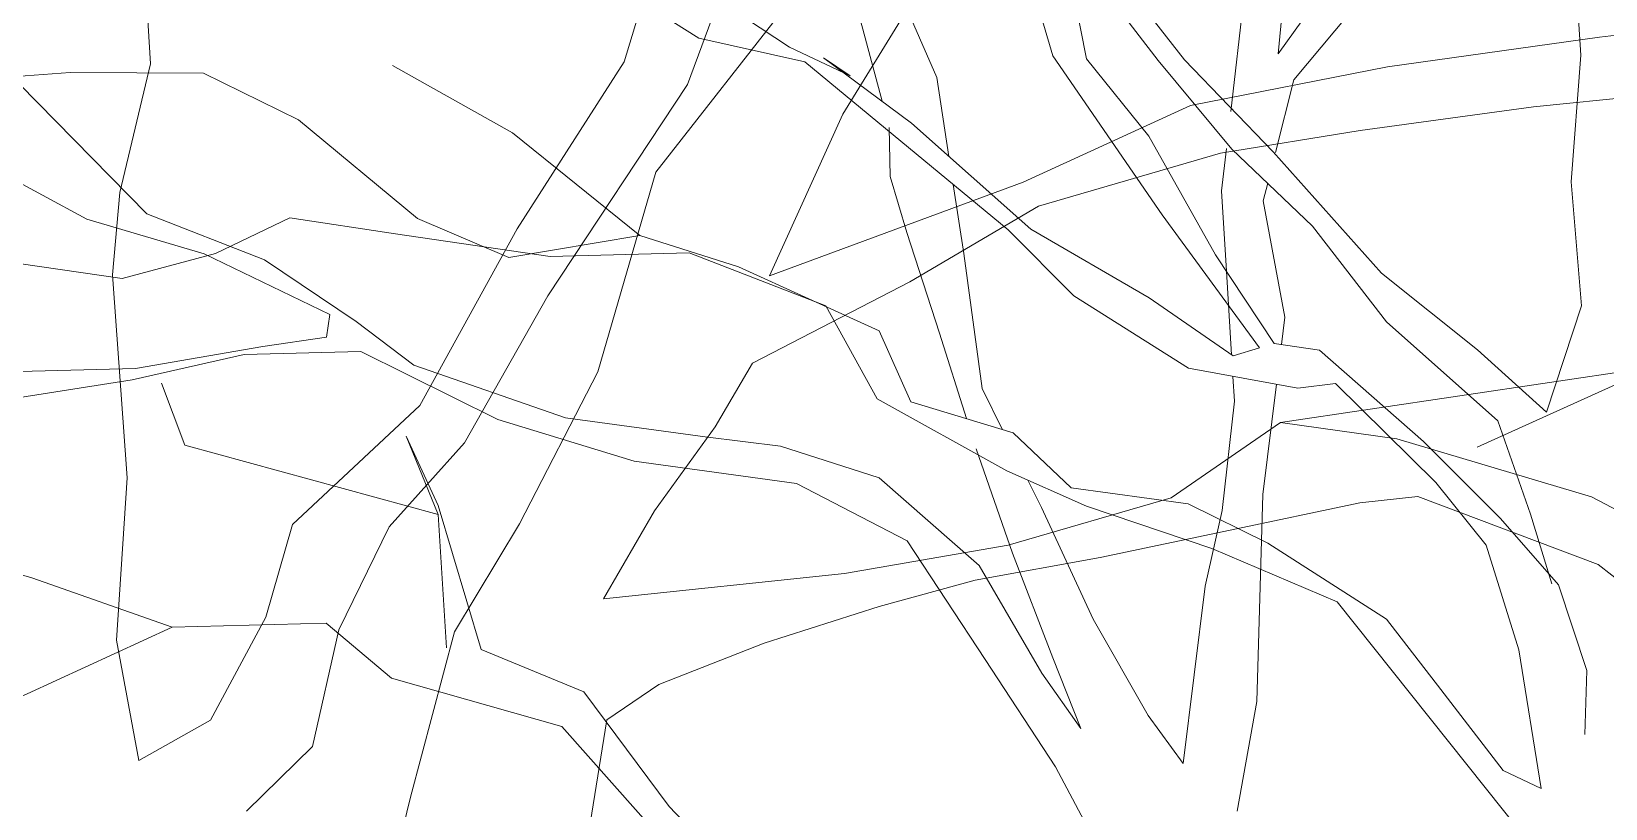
# Model space of a CAD drawing. Header units: millimetres. Extents: x -13512 to 19537, y -6523 to 6166.
# Drawn here: x -696.2 to -462.3, y -2508.8 to -2393.5 of the extents above; entities that cross this region are included whole.
import ezdxf

# ---------------------------------------------------------------- set-up
doc = ezdxf.new("R2010")
doc.units = ezdxf.units.MM
for name, color, linetype, lineweight in [('A-ELEWACJA CIENKA', 11, 'Continuous', 13), ('B-materiały', 9, 'Continuous', 0), ('Layer1', 7, 'Continuous', 0)]:
    doc.layers.add(name, color=color, linetype=linetype, lineweight=lineweight)

# ---------------------------------------------------------------- blocks, each defined once
blk = doc.blocks.new('A$C2EBD462E')
at = {"layer": 'B-materiały'}
for p, q in [((-164.33, 657.33), (-171.3, 683.4)), ((-133.84, 682.1), (-119.41, 663.47)), ((-103.69, 682.86), (-105.46, 664.38)), ((-60.5, 664.19), (-61.63, 681.35)), ((-105.46, 664.38), (-94.13, 680.3)), ((-87.4, 679.35), (-103.13, 660.53)), ((-138.98, 664.1), (-142.56, 676.44)), ((-136.42, 676.1), (-133.94, 663.66)), ((-112.51, 655.82), (-110.22, 675.99)), ((-191.55, 666.69), (-205.18, 675.29)), ((-162.73, 675.79), (-156.21, 660.87)), ((-123.32, 663.37), (-132.56, 675.43)), ((-189.47, 672.89), (-178.11, 665.35)), ((-175.82, 663.17), (-191.55, 666.69)), ((-178.11, 665.35), (-169.07, 661.11)), ((-295.24, 662.67), (-273.58, 640.61)), ((-237.07, 662.67), (-219.26, 652.64)), ((-162.7, 652.33), (-175.82, 663.17)), ((-169.07, 661.11), (-173.05, 663.8)), ((-173.05, 663.8), (-159.95, 654.07)), ((-122.74, 640.48), (-138.98, 664.1)), ((-133.94, 663.66), (-124.71, 652.16)), ((-112.37, 650.24), (-123.32, 663.37)), ((-119.41, 663.47), (-106.22, 649.83)), ((-61.97, 645.36), (-60.5, 664.19)), ((-311.04, 659.69), (-284.96, 661.59)), ((-284.96, 661.59), (-265.16, 661.49)), ((-265.16, 661.49), (-251.03, 654.59)), ((-156.21, 660.87), (-154.42, 649.15)), ((-103.13, 660.53), (-105.88, 649.75)), ((-251.03, 654.59), (-233.34, 639.95)), ((-219.26, 652.64), (-200.32, 637.42)), ((-163.11, 646.17), (-163.29, 653.43)), ((-159.95, 654.07), (-142.24, 638.32)), ((-282.5, 639.83), (-302.32, 650.51)), ((-145.59, 638.23), (-162.7, 652.33)), ((-124.71, 652.16), (-114.77, 634.54)), ((-113.89, 644.06), (-113.16, 650.33)), ((-100.36, 638.81), (-112.37, 650.24)), ((-106.22, 649.83), (-90.12, 631.8)), ((-160.66, 637.86), (-163.11, 646.17)), ((-153.78, 644.98), (-152.21, 634.72)), ((-113.17, 632.11), (-113.89, 644.06)), ((-107.04, 645.17), (-107.71, 642.53)), ((-60.39, 626.96), (-61.97, 645.36)), ((-107.71, 642.53), (-104.49, 625.3)), ((-265.05, 634.68), (-282.5, 639.83)), ((-273.58, 640.61), (-256.09, 633.79)), ((-252.34, 640.03), (-263.38, 634.72)), ((-236.63, 637.63), (-252.34, 640.03)), ((-233.34, 639.95), (-219.79, 634.14)), ((-108.28, 620.73), (-122.74, 640.48)), ((-89.38, 624.56), (-100.36, 638.81)), ((-213.65, 634.29), (-236.63, 637.63)), ((-219.79, 634.14), (-200.32, 637.42)), ((-200.32, 637.42), (-185.68, 632.76)), ((-155.82, 622.89), (-160.66, 637.86)), ((-135.85, 628.42), (-145.59, 638.23)), ((-142.24, 638.32), (-124.67, 628.14)), ((-277.25, 631.03), (-306.53, 635.28)), ((-263.38, 634.72), (-277.25, 631.03)), ((-246.39, 625.65), (-265.05, 634.68)), ((-256.09, 633.79), (-242.45, 624.63)), ((-192.99, 634.81), (-213.65, 634.29)), ((-172.68, 626.94), (-192.99, 634.81)), ((-152.21, 634.72), (-149.47, 614.67)), ((-114.77, 634.54), (-106.06, 621.35)), ((-185.68, 632.76), (-164.77, 623.23)), ((-112.41, 619.69), (-113.17, 632.11)), ((-90.12, 631.8), (-75.87, 620.43)), ((-165.07, 613.17), (-172.68, 626.94)), ((-118.82, 617.68), (-135.85, 628.42)), ((-124.67, 628.14), (-112.16, 619.52)), ((-65.59, 611.19), (-60.39, 626.96)), ((-246.86, 622.29), (-246.39, 625.65)), ((-242.45, 624.63), (-233.91, 618.14)), ((-104.49, 625.3), (-104.99, 621.2)), ((-72.82, 609.89), (-89.38, 624.56)), ((-256.33, 620.94), (-246.86, 622.29)), ((-164.77, 623.23), (-160.04, 612.73)), ((-151.79, 610.21), (-155.82, 622.89)), ((-275.24, 617.67), (-256.33, 620.94)), ((-241.78, 620.18), (-259.09, 619.75)), ((-221.42, 610.08), (-241.78, 620.18)), ((-112.16, 619.52), (-108.28, 620.73)), ((-106.06, 621.35), (-99.34, 620.4)), ((-99.34, 620.4), (-83.91, 606.82)), ((-75.87, 620.43), (-65.59, 611.19)), ((-292.55, 617.23), (-275.24, 617.67)), ((-259.09, 619.75), (-275.76, 615.98)), ((-233.91, 618.14), (-211.37, 610.33)), ((-102.55, 614.73), (-118.82, 617.68)), ((-275.76, 615.98), (-292.45, 613.33)), ((-267.91, 606.27), (-271.42, 615.49)), ((-111.99, 612.82), (-112.22, 616.48)), ((-105.72, 615.31), (-107.74, 598.96)), ((-96.98, 615.43), (-102.55, 614.73)), ((-82.08, 600.72), (-96.98, 615.43)), ((-145.81, 602.48), (-165.07, 613.17)), ((-149.47, 614.67), (-146.42, 608.57)), ((-113.82, 596.57), (-111.99, 612.82)), ((-160.04, 612.73), (-144.84, 608.09)), ((-201.15, 603.88), (-221.42, 610.08)), ((-211.37, 610.33), (-190.63, 607.5)), ((-144.84, 608.09), (-136.25, 599.92)), ((-68, 596.04), (-72.82, 609.89)), ((-230.3, 595.96), (-267.91, 606.27)), ((-230.3, 595.96), (-235.06, 607.62)), ((-235.06, 607.62), (-230.3, 597.32)), ((-190.63, 607.5), (-179.42, 606.1)), ((-179.42, 606.1), (-164.78, 601.44)), ((-83.91, 606.82), (-72.45, 595.37)), ((-177.05, 600.58), (-201.15, 603.88)), ((-144.95, 590.21), (-150.36, 605.71)), ((-164.78, 601.44), (-149.93, 588.41)), ((-133.95, 597.19), (-145.81, 602.48)), ((-142.68, 601.08), (-140.65, 597.02)), ((-160.63, 592.05), (-177.05, 600.58)), ((-136.25, 599.92), (-118.87, 597.56)), ((-107.74, 598.96), (-108.64, 568.21)), ((-74.59, 591.41), (-82.08, 600.72)), ((-230.3, 597.32), (-223.92, 575.94)), ((-140.65, 597.02), (-132.97, 580.45)), ((-115.36, 590.95), (-133.95, 597.19)), ((-118.87, 597.56), (-107, 591.72)), ((-116.33, 585.34), (-113.82, 596.57)), ((-229.04, 576.17), (-230.3, 595.96)), ((-72.45, 595.37), (-63.83, 585.53)), ((-64.8, 585.66), (-68, 596.04)), ((-149.02, 574.46), (-160.63, 592.05)), ((-107, 591.72), (-89.4, 580.43)), ((-138.97, 574.71), (-144.95, 590.21)), ((-96.72, 583.03), (-115.36, 590.95)), ((-69.73, 575.89), (-74.59, 591.41)), ((-290.66, 586.56), (-299.66, 589.12)), ((-149.93, 588.41), (-140.59, 572.44)), ((-269.81, 579.26), (-290.66, 586.56)), ((-119.58, 559), (-116.33, 585.34)), ((-63.83, 585.53), (-59.6, 572.79)), ((-69.3, 548.61), (-96.72, 583.03)), ((-132.97, 580.45), (-124.79, 566.13)), ((-89.4, 580.43), (-81.31, 570.01)), ((-269.81, 579.26), (-299.5, 565.59)), ((-246.92, 579.83), (-269.81, 579.26)), ((-237.22, 571.69), (-246.92, 579.83)), ((-223.92, 575.94), (-208.67, 569.62)), ((-66.42, 555.3), (-69.73, 575.89)), ((-138.57, 558.52), (-149.02, 574.46)), ((-134.8, 564.2), (-138.97, 574.71)), ((-211.9, 564.51), (-237.22, 571.69)), ((-140.59, 572.44), (-134.8, 564.2)), ((-59.6, 572.79), (-59.92, 563.29)), ((-208.67, 569.62), (-195.96, 552.62)), ((-81.31, 570.01), (-72.07, 557.95)), ((-124.79, 566.13), (-119.58, 559)), ((-108.64, 568.21), (-111.59, 551.94)), ((-196.38, 547.02), (-211.9, 564.51)), ((-129.77, 541.98), (-138.57, 558.52)), ((-72.07, 557.95), (-66.42, 555.3)), ((-195.96, 552.62), (-183.91, 540.07))]:
    blk.add_line(p, q, dxfattribs=at)

msp = doc.modelspace()

# ---------------------------------------------------------------- linework, layer by layer
at = {"layer": 'Layer1'}
for p, q in [((-608.11, -2397.95), (-599.49, -2369.74)), ((-608.11, -2397.95), (-599.49, -2369.74)), ((-608.11, -2397.95), (-599.49, -2369.74)), ((-608.11, -2397.95), (-599.49, -2369.74)), ((-608.11, -2397.95), (-599.49, -2369.74)), ((-608.11, -2397.95), (-599.49, -2369.74)), ((-608.11, -2397.95), (-599.49, -2369.74)), ((-608.11, -2397.95), (-599.49, -2369.74)), ((-679.65, -2379.64), (-678.46, -2398.28)), ((-679.65, -2379.64), (-678.46, -2398.28)), ((-679.65, -2379.64), (-678.46, -2398.28)), ((-679.65, -2379.64), (-678.46, -2398.28)), ((-679.65, -2379.64), (-678.46, -2398.28)), ((-679.65, -2379.64), (-678.46, -2398.28)), ((-679.65, -2379.64), (-678.46, -2398.28)), ((-679.65, -2379.64), (-678.46, -2398.28)), ((-603.4, -2414.35), (-580.44, -2385.05)), ((-603.4, -2414.35), (-580.44, -2385.05)), ((-603.4, -2414.35), (-580.44, -2385.05)), ((-603.4, -2414.35), (-580.44, -2385.05)), ((-603.4, -2414.35), (-580.44, -2385.05)), ((-603.4, -2414.35), (-580.44, -2385.05)), ((-603.4, -2414.35), (-580.44, -2385.05)), ((-603.4, -2414.35), (-580.44, -2385.05)), ((-593.32, -2386.81), (-598.7, -2401.31)), ((-593.32, -2386.81), (-598.7, -2401.31)), ((-593.32, -2386.81), (-598.7, -2401.31)), ((-593.32, -2386.81), (-598.7, -2401.31)), ((-593.32, -2386.81), (-598.7, -2401.31)), ((-593.32, -2386.81), (-598.7, -2401.31)), ((-593.32, -2386.81), (-598.7, -2401.31)), ((-593.32, -2386.81), (-598.7, -2401.31)), ((-566.64, -2391.17), (-575.61, -2405.75)), ((-566.64, -2391.17), (-575.61, -2405.75)), ((-566.64, -2391.17), (-575.61, -2405.75)), ((-566.64, -2391.17), (-575.61, -2405.75)), ((-566.64, -2391.17), (-575.61, -2405.75)), ((-566.64, -2391.17), (-575.61, -2405.75)), ((-566.64, -2391.17), (-575.61, -2405.75)), ((-566.64, -2391.17), (-575.61, -2405.75)), ((-463.18, -2394.32), (-440.99, -2391.61)), ((-463.18, -2394.32), (-440.99, -2391.61)), ((-463.18, -2394.32), (-440.99, -2391.61)), ((-463.18, -2394.32), (-440.99, -2391.61)), ((-463.18, -2394.32), (-440.99, -2391.61)), ((-463.18, -2394.32), (-440.99, -2391.61)), ((-463.18, -2394.32), (-440.99, -2391.61)), ((-463.18, -2394.32), (-440.99, -2391.61)), ((-494.66, -2398.7), (-463.18, -2394.32)), ((-494.66, -2398.7), (-463.18, -2394.32)), ((-494.66, -2398.7), (-463.18, -2394.32)), ((-494.66, -2398.7), (-463.18, -2394.32)), ((-494.66, -2398.7), (-463.18, -2394.32)), ((-494.66, -2398.7), (-463.18, -2394.32)), ((-494.66, -2398.7), (-463.18, -2394.32)), ((-494.66, -2398.7), (-463.18, -2394.32)), ((-678.46, -2398.28), (-683.01, -2417.38)), ((-678.46, -2398.28), (-683.01, -2417.38)), ((-678.46, -2398.28), (-683.01, -2417.38)), ((-678.46, -2398.28), (-683.01, -2417.38)), ((-678.46, -2398.28), (-683.01, -2417.38)), ((-678.46, -2398.28), (-683.01, -2417.38)), ((-678.46, -2398.28), (-683.01, -2417.38)), ((-678.46, -2398.28), (-683.01, -2417.38)), ((-624.01, -2422.76), (-608.11, -2397.95)), ((-624.01, -2422.76), (-608.11, -2397.95)), ((-624.01, -2422.76), (-608.11, -2397.95)), ((-624.01, -2422.76), (-608.11, -2397.95)), ((-624.01, -2422.76), (-608.11, -2397.95)), ((-624.01, -2422.76), (-608.11, -2397.95)), ((-624.01, -2422.76), (-608.11, -2397.95)), ((-624.01, -2422.76), (-608.11, -2397.95)), ((-523.95, -2404.46), (-494.66, -2398.7)), ((-523.95, -2404.46), (-494.66, -2398.7)), ((-523.95, -2404.46), (-494.66, -2398.7)), ((-523.95, -2404.46), (-494.66, -2398.7)), ((-523.95, -2404.46), (-494.66, -2398.7)), ((-523.95, -2404.46), (-494.66, -2398.7)), ((-523.95, -2404.46), (-494.66, -2398.7)), ((-523.95, -2404.46), (-494.66, -2398.7)), ((-598.7, -2401.31), (-619.45, -2432.7)), ((-598.7, -2401.31), (-619.45, -2432.7)), ((-598.7, -2401.31), (-619.45, -2432.7)), ((-598.7, -2401.31), (-619.45, -2432.7)), ((-598.7, -2401.31), (-619.45, -2432.7)), ((-598.7, -2401.31), (-619.45, -2432.7)), ((-598.7, -2401.31), (-619.45, -2432.7)), ((-598.7, -2401.31), (-619.45, -2432.7)), ((-453.64, -2402.7), (-472.98, -2404.62)), ((-453.64, -2402.7), (-472.98, -2404.62)), ((-453.64, -2402.7), (-472.98, -2404.62)), ((-453.64, -2402.7), (-472.98, -2404.62)), ((-453.64, -2402.7), (-472.98, -2404.62)), ((-453.64, -2402.7), (-472.98, -2404.62)), ((-453.64, -2402.7), (-472.98, -2404.62)), ((-453.64, -2402.7), (-472.98, -2404.62)), ((-575.61, -2405.75), (-586.5, -2429.72)), ((-575.61, -2405.75), (-586.5, -2429.72)), ((-575.61, -2405.75), (-586.5, -2429.72)), ((-575.61, -2405.75), (-586.5, -2429.72)), ((-575.61, -2405.75), (-586.5, -2429.72)), ((-575.61, -2405.75), (-586.5, -2429.72)), ((-575.61, -2405.75), (-586.5, -2429.72)), ((-575.61, -2405.75), (-586.5, -2429.72)), ((-548.8, -2415.85), (-523.95, -2404.46)), ((-548.8, -2415.85), (-523.95, -2404.46)), ((-548.8, -2415.85), (-523.95, -2404.46)), ((-548.8, -2415.85), (-523.95, -2404.46)), ((-548.8, -2415.85), (-523.95, -2404.46)), ((-548.8, -2415.85), (-523.95, -2404.46)), ((-548.8, -2415.85), (-523.95, -2404.46)), ((-548.8, -2415.85), (-523.95, -2404.46)), ((-472.98, -2404.62), (-498.73, -2408.14)), ((-472.98, -2404.62), (-498.73, -2408.14)), ((-472.98, -2404.62), (-498.73, -2408.14)), ((-472.98, -2404.62), (-498.73, -2408.14)), ((-472.98, -2404.62), (-498.73, -2408.14)), ((-472.98, -2404.62), (-498.73, -2408.14)), ((-472.98, -2404.62), (-498.73, -2408.14)), ((-472.98, -2404.62), (-498.73, -2408.14)), ((-498.73, -2408.14), (-519.47, -2411.53)), ((-498.73, -2408.14), (-519.47, -2411.53)), ((-498.73, -2408.14), (-519.47, -2411.53)), ((-498.73, -2408.14), (-519.47, -2411.53)), ((-498.73, -2408.14), (-519.47, -2411.53)), ((-498.73, -2408.14), (-519.47, -2411.53)), ((-498.73, -2408.14), (-519.47, -2411.53)), ((-498.73, -2408.14), (-519.47, -2411.53)), ((-519.47, -2411.53), (-546.55, -2419.38)), ((-519.47, -2411.53), (-546.55, -2419.38)), ((-519.47, -2411.53), (-546.55, -2419.38)), ((-519.47, -2411.53), (-546.55, -2419.38)), ((-519.47, -2411.53), (-546.55, -2419.38)), ((-519.47, -2411.53), (-546.55, -2419.38)), ((-519.47, -2411.53), (-546.55, -2419.38)), ((-519.47, -2411.53), (-546.55, -2419.38)), ((-611.99, -2444), (-603.4, -2414.35)), ((-611.99, -2444), (-603.4, -2414.35)), ((-611.99, -2444), (-603.4, -2414.35)), ((-611.99, -2444), (-603.4, -2414.35)), ((-611.99, -2444), (-603.4, -2414.35)), ((-611.99, -2444), (-603.4, -2414.35)), ((-611.99, -2444), (-603.4, -2414.35)), ((-611.99, -2444), (-603.4, -2414.35)), ((-586.5, -2429.72), (-548.8, -2415.85)), ((-586.5, -2429.72), (-548.8, -2415.85)), ((-586.5, -2429.72), (-548.8, -2415.85)), ((-586.5, -2429.72), (-548.8, -2415.85)), ((-586.5, -2429.72), (-548.8, -2415.85)), ((-586.5, -2429.72), (-548.8, -2415.85)), ((-586.5, -2429.72), (-548.8, -2415.85)), ((-586.5, -2429.72), (-548.8, -2415.85)), ((-683.01, -2417.38), (-684.14, -2429.61)), ((-683.01, -2417.38), (-684.14, -2429.61)), ((-683.01, -2417.38), (-684.14, -2429.61)), ((-683.01, -2417.38), (-684.14, -2429.61)), ((-683.01, -2417.38), (-684.14, -2429.61)), ((-683.01, -2417.38), (-684.14, -2429.61)), ((-683.01, -2417.38), (-684.14, -2429.61)), ((-683.01, -2417.38), (-684.14, -2429.61)), ((-546.55, -2419.38), (-565.66, -2430.63)), ((-546.55, -2419.38), (-565.66, -2430.63)), ((-546.55, -2419.38), (-565.66, -2430.63)), ((-546.55, -2419.38), (-565.66, -2430.63)), ((-546.55, -2419.38), (-565.66, -2430.63)), ((-546.55, -2419.38), (-565.66, -2430.63)), ((-546.55, -2419.38), (-565.66, -2430.63)), ((-546.55, -2419.38), (-565.66, -2430.63)), ((-638.43, -2448.97), (-624.01, -2422.76)), ((-638.43, -2448.97), (-624.01, -2422.76)), ((-638.43, -2448.97), (-624.01, -2422.76)), ((-638.43, -2448.97), (-624.01, -2422.76)), ((-638.43, -2448.97), (-624.01, -2422.76)), ((-638.43, -2448.97), (-624.01, -2422.76)), ((-638.43, -2448.97), (-624.01, -2422.76)), ((-638.43, -2448.97), (-624.01, -2422.76)), ((-684.14, -2429.61), (-681.95, -2459.71)), ((-684.14, -2429.61), (-681.95, -2459.71)), ((-684.14, -2429.61), (-681.95, -2459.71)), ((-684.14, -2429.61), (-681.95, -2459.71)), ((-684.14, -2429.61), (-681.95, -2459.71)), ((-684.14, -2429.61), (-681.95, -2459.71)), ((-684.14, -2429.61), (-681.95, -2459.71)), ((-684.14, -2429.61), (-681.95, -2459.71)), ((-565.66, -2430.63), (-589.04, -2442.7)), ((-565.66, -2430.63), (-589.04, -2442.7)), ((-565.66, -2430.63), (-589.04, -2442.7)), ((-565.66, -2430.63), (-589.04, -2442.7)), ((-565.66, -2430.63), (-589.04, -2442.7)), ((-565.66, -2430.63), (-589.04, -2442.7)), ((-565.66, -2430.63), (-589.04, -2442.7)), ((-565.66, -2430.63), (-589.04, -2442.7)), ((-619.45, -2432.7), (-631.82, -2454.55)), ((-619.45, -2432.7), (-631.82, -2454.55)), ((-619.45, -2432.7), (-631.82, -2454.55)), ((-619.45, -2432.7), (-631.82, -2454.55)), ((-619.45, -2432.7), (-631.82, -2454.55)), ((-619.45, -2432.7), (-631.82, -2454.55)), ((-619.45, -2432.7), (-631.82, -2454.55)), ((-619.45, -2432.7), (-631.82, -2454.55)), ((-510.57, -2451.51), (-439.13, -2440.88)), ((-510.57, -2451.51), (-439.13, -2440.88)), ((-510.57, -2451.51), (-439.13, -2440.88)), ((-510.57, -2451.51), (-439.13, -2440.88)), ((-510.57, -2451.51), (-439.13, -2440.88)), ((-510.57, -2451.51), (-439.13, -2440.88)), ((-510.57, -2451.51), (-439.13, -2440.88)), ((-510.57, -2451.51), (-439.13, -2440.88)), ((-589.04, -2442.7), (-594.55, -2452.18)), ((-589.04, -2442.7), (-594.55, -2452.18)), ((-589.04, -2442.7), (-594.55, -2452.18)), ((-589.04, -2442.7), (-594.55, -2452.18)), ((-589.04, -2442.7), (-594.55, -2452.18)), ((-589.04, -2442.7), (-594.55, -2452.18)), ((-589.04, -2442.7), (-594.55, -2452.18)), ((-589.04, -2442.7), (-594.55, -2452.18)), ((-623.63, -2466.54), (-611.99, -2444)), ((-623.63, -2466.54), (-611.99, -2444)), ((-623.63, -2466.54), (-611.99, -2444)), ((-623.63, -2466.54), (-611.99, -2444)), ((-623.63, -2466.54), (-611.99, -2444)), ((-623.63, -2466.54), (-611.99, -2444)), ((-623.63, -2466.54), (-611.99, -2444)), ((-623.63, -2466.54), (-611.99, -2444)), ((-459.75, -2445.41), (-481.35, -2455.17)), ((-459.75, -2445.41), (-481.35, -2455.17)), ((-459.75, -2445.41), (-481.35, -2455.17)), ((-459.75, -2445.41), (-481.35, -2455.17)), ((-459.75, -2445.41), (-481.35, -2455.17)), ((-459.75, -2445.41), (-481.35, -2455.17)), ((-459.75, -2445.41), (-481.35, -2455.17)), ((-459.75, -2445.41), (-481.35, -2455.17)), ((-657.37, -2466.67), (-638.43, -2448.97)), ((-657.37, -2466.67), (-638.43, -2448.97)), ((-657.37, -2466.67), (-638.43, -2448.97)), ((-657.37, -2466.67), (-638.43, -2448.97)), ((-657.37, -2466.67), (-638.43, -2448.97)), ((-657.37, -2466.67), (-638.43, -2448.97)), ((-657.37, -2466.67), (-638.43, -2448.97)), ((-657.37, -2466.67), (-638.43, -2448.97)), ((-594.55, -2452.18), (-603.57, -2464.61)), ((-594.55, -2452.18), (-603.57, -2464.61)), ((-594.55, -2452.18), (-603.57, -2464.61)), ((-594.55, -2452.18), (-603.57, -2464.61)), ((-594.55, -2452.18), (-603.57, -2464.61)), ((-594.55, -2452.18), (-603.57, -2464.61)), ((-594.55, -2452.18), (-603.57, -2464.61)), ((-594.55, -2452.18), (-603.57, -2464.61)), ((-526.8, -2462.68), (-510.57, -2451.51)), ((-526.8, -2462.68), (-510.57, -2451.51)), ((-526.8, -2462.68), (-510.57, -2451.51)), ((-526.8, -2462.68), (-510.57, -2451.51)), ((-526.8, -2462.68), (-510.57, -2451.51)), ((-526.8, -2462.68), (-510.57, -2451.51)), ((-526.8, -2462.68), (-510.57, -2451.51)), ((-526.8, -2462.68), (-510.57, -2451.51)), ((-510.57, -2451.51), (-493.28, -2453.95)), ((-510.57, -2451.51), (-493.28, -2453.95)), ((-510.57, -2451.51), (-493.28, -2453.95)), ((-510.57, -2451.51), (-493.28, -2453.95)), ((-510.57, -2451.51), (-493.28, -2453.95)), ((-510.57, -2451.51), (-493.28, -2453.95)), ((-510.57, -2451.51), (-493.28, -2453.95)), ((-510.57, -2451.51), (-493.28, -2453.95)), ((-631.82, -2454.55), (-643, -2467.03)), ((-631.82, -2454.55), (-643, -2467.03)), ((-631.82, -2454.55), (-643, -2467.03)), ((-631.82, -2454.55), (-643, -2467.03)), ((-631.82, -2454.55), (-643, -2467.03)), ((-631.82, -2454.55), (-643, -2467.03)), ((-631.82, -2454.55), (-643, -2467.03)), ((-631.82, -2454.55), (-643, -2467.03)), ((-493.28, -2453.95), (-464.35, -2462.56)), ((-493.28, -2453.95), (-464.35, -2462.56)), ((-493.28, -2453.95), (-464.35, -2462.56)), ((-493.28, -2453.95), (-464.35, -2462.56)), ((-493.28, -2453.95), (-464.35, -2462.56)), ((-493.28, -2453.95), (-464.35, -2462.56)), ((-493.28, -2453.95), (-464.35, -2462.56)), ((-493.28, -2453.95), (-464.35, -2462.56)), ((-681.95, -2459.71), (-683.5, -2483.84)), ((-681.95, -2459.71), (-683.5, -2483.84)), ((-681.95, -2459.71), (-683.5, -2483.84)), ((-681.95, -2459.71), (-683.5, -2483.84)), ((-681.95, -2459.71), (-683.5, -2483.84)), ((-681.95, -2459.71), (-683.5, -2483.84)), ((-681.95, -2459.71), (-683.5, -2483.84)), ((-681.95, -2459.71), (-683.5, -2483.84)), ((-490.19, -2462.48), (-498.78, -2463.42)), ((-490.19, -2462.48), (-498.78, -2463.42)), ((-490.19, -2462.48), (-498.78, -2463.42)), ((-490.19, -2462.48), (-498.78, -2463.42)), ((-490.19, -2462.48), (-498.78, -2463.42)), ((-490.19, -2462.48), (-498.78, -2463.42)), ((-490.19, -2462.48), (-498.78, -2463.42)), ((-490.19, -2462.48), (-498.78, -2463.42)), ((-463.38, -2472.58), (-490.19, -2462.48)), ((-463.38, -2472.58), (-490.19, -2462.48)), ((-463.38, -2472.58), (-490.19, -2462.48)), ((-463.38, -2472.58), (-490.19, -2462.48)), ((-463.38, -2472.58), (-490.19, -2462.48)), ((-463.38, -2472.58), (-490.19, -2462.48)), ((-463.38, -2472.58), (-490.19, -2462.48)), ((-463.38, -2472.58), (-490.19, -2462.48)), ((-464.35, -2462.56), (-444.7, -2472.83)), ((-464.35, -2462.56), (-444.7, -2472.83)), ((-464.35, -2462.56), (-444.7, -2472.83)), ((-464.35, -2462.56), (-444.7, -2472.83)), ((-464.35, -2462.56), (-444.7, -2472.83)), ((-464.35, -2462.56), (-444.7, -2472.83)), ((-464.35, -2462.56), (-444.7, -2472.83)), ((-464.35, -2462.56), (-444.7, -2472.83)), ((-603.57, -2464.61), (-611.14, -2477.72)), ((-603.57, -2464.61), (-611.14, -2477.72)), ((-603.57, -2464.61), (-611.14, -2477.72)), ((-603.57, -2464.61), (-611.14, -2477.72)), ((-603.57, -2464.61), (-611.14, -2477.72)), ((-603.57, -2464.61), (-611.14, -2477.72)), ((-603.57, -2464.61), (-611.14, -2477.72)), ((-603.57, -2464.61), (-611.14, -2477.72)), ((-551.03, -2469.75), (-526.8, -2462.68)), ((-551.03, -2469.75), (-526.8, -2462.68)), ((-551.03, -2469.75), (-526.8, -2462.68)), ((-551.03, -2469.75), (-526.8, -2462.68)), ((-551.03, -2469.75), (-526.8, -2462.68)), ((-551.03, -2469.75), (-526.8, -2462.68)), ((-551.03, -2469.75), (-526.8, -2462.68)), ((-551.03, -2469.75), (-526.8, -2462.68)), ((-498.78, -2463.42), (-518.07, -2467.49)), ((-498.78, -2463.42), (-518.07, -2467.49)), ((-498.78, -2463.42), (-518.07, -2467.49)), ((-498.78, -2463.42), (-518.07, -2467.49)), ((-498.78, -2463.42), (-518.07, -2467.49)), ((-498.78, -2463.42), (-518.07, -2467.49)), ((-498.78, -2463.42), (-518.07, -2467.49)), ((-498.78, -2463.42), (-518.07, -2467.49)), ((-661.33, -2480.41), (-657.37, -2466.67)), ((-661.33, -2480.41), (-657.37, -2466.67)), ((-661.33, -2480.41), (-657.37, -2466.67)), ((-661.33, -2480.41), (-657.37, -2466.67)), ((-661.33, -2480.41), (-657.37, -2466.67)), ((-661.33, -2480.41), (-657.37, -2466.67)), ((-661.33, -2480.41), (-657.37, -2466.67)), ((-661.33, -2480.41), (-657.37, -2466.67)), ((-643, -2467.03), (-650.51, -2482.29)), ((-643, -2467.03), (-650.51, -2482.29)), ((-643, -2467.03), (-650.51, -2482.29)), ((-643, -2467.03), (-650.51, -2482.29)), ((-643, -2467.03), (-650.51, -2482.29)), ((-643, -2467.03), (-650.51, -2482.29)), ((-643, -2467.03), (-650.51, -2482.29)), ((-643, -2467.03), (-650.51, -2482.29)), ((-633.28, -2482.58), (-623.63, -2466.54)), ((-633.28, -2482.58), (-623.63, -2466.54)), ((-633.28, -2482.58), (-623.63, -2466.54)), ((-633.28, -2482.58), (-623.63, -2466.54)), ((-633.28, -2482.58), (-623.63, -2466.54)), ((-633.28, -2482.58), (-623.63, -2466.54)), ((-633.28, -2482.58), (-623.63, -2466.54)), ((-633.28, -2482.58), (-623.63, -2466.54)), ((-518.07, -2467.49), (-537.35, -2471.56)), ((-518.07, -2467.49), (-537.35, -2471.56)), ((-518.07, -2467.49), (-537.35, -2471.56)), ((-518.07, -2467.49), (-537.35, -2471.56)), ((-518.07, -2467.49), (-537.35, -2471.56)), ((-518.07, -2467.49), (-537.35, -2471.56)), ((-518.07, -2467.49), (-537.35, -2471.56)), ((-518.07, -2467.49), (-537.35, -2471.56)), ((-575.34, -2473.95), (-551.03, -2469.75)), ((-575.34, -2473.95), (-551.03, -2469.75)), ((-575.34, -2473.95), (-551.03, -2469.75)), ((-575.34, -2473.95), (-551.03, -2469.75)), ((-575.34, -2473.95), (-551.03, -2469.75)), ((-575.34, -2473.95), (-551.03, -2469.75)), ((-575.34, -2473.95), (-551.03, -2469.75)), ((-575.34, -2473.95), (-551.03, -2469.75)), ((-537.35, -2471.56), (-555.93, -2474.9)), ((-537.35, -2471.56), (-555.93, -2474.9)), ((-537.35, -2471.56), (-555.93, -2474.9)), ((-537.35, -2471.56), (-555.93, -2474.9)), ((-537.35, -2471.56), (-555.93, -2474.9)), ((-537.35, -2471.56), (-555.93, -2474.9)), ((-537.35, -2471.56), (-555.93, -2474.9)), ((-537.35, -2471.56), (-555.93, -2474.9)), ((-611.14, -2477.72), (-575.34, -2473.95)), ((-611.14, -2477.72), (-575.34, -2473.95)), ((-611.14, -2477.72), (-575.34, -2473.95)), ((-611.14, -2477.72), (-575.34, -2473.95)), ((-611.14, -2477.72), (-575.34, -2473.95)), ((-611.14, -2477.72), (-575.34, -2473.95)), ((-611.14, -2477.72), (-575.34, -2473.95)), ((-611.14, -2477.72), (-575.34, -2473.95)), ((-450.93, -2482.32), (-463.38, -2472.58)), ((-450.93, -2482.32), (-463.38, -2472.58)), ((-450.93, -2482.32), (-463.38, -2472.58)), ((-450.93, -2482.32), (-463.38, -2472.58)), ((-450.93, -2482.32), (-463.38, -2472.58)), ((-450.93, -2482.32), (-463.38, -2472.58)), ((-450.93, -2482.32), (-463.38, -2472.58)), ((-450.93, -2482.32), (-463.38, -2472.58)), ((-555.93, -2474.9), (-570.19, -2478.85)), ((-555.93, -2474.9), (-570.19, -2478.85)), ((-555.93, -2474.9), (-570.19, -2478.85)), ((-555.93, -2474.9), (-570.19, -2478.85)), ((-555.93, -2474.9), (-570.19, -2478.85)), ((-555.93, -2474.9), (-570.19, -2478.85)), ((-555.93, -2474.9), (-570.19, -2478.85)), ((-555.93, -2474.9), (-570.19, -2478.85)), ((-570.19, -2478.85), (-587.29, -2484.3)), ((-570.19, -2478.85), (-587.29, -2484.3)), ((-570.19, -2478.85), (-587.29, -2484.3)), ((-570.19, -2478.85), (-587.29, -2484.3)), ((-570.19, -2478.85), (-587.29, -2484.3)), ((-570.19, -2478.85), (-587.29, -2484.3)), ((-570.19, -2478.85), (-587.29, -2484.3)), ((-570.19, -2478.85), (-587.29, -2484.3)), ((-669.56, -2495.69), (-661.33, -2480.41)), ((-669.56, -2495.69), (-661.33, -2480.41)), ((-669.56, -2495.69), (-661.33, -2480.41)), ((-669.56, -2495.69), (-661.33, -2480.41)), ((-669.56, -2495.69), (-661.33, -2480.41)), ((-669.56, -2495.69), (-661.33, -2480.41)), ((-669.56, -2495.69), (-661.33, -2480.41)), ((-669.56, -2495.69), (-661.33, -2480.41)), ((-650.51, -2482.29), (-654.39, -2499.62)), ((-650.51, -2482.29), (-654.39, -2499.62)), ((-650.51, -2482.29), (-654.39, -2499.62)), ((-650.51, -2482.29), (-654.39, -2499.62)), ((-650.51, -2482.29), (-654.39, -2499.62)), ((-650.51, -2482.29), (-654.39, -2499.62)), ((-650.51, -2482.29), (-654.39, -2499.62)), ((-650.51, -2482.29), (-654.39, -2499.62)), ((-639.84, -2507.16), (-633.28, -2482.58)), ((-639.84, -2507.16), (-633.28, -2482.58)), ((-639.84, -2507.16), (-633.28, -2482.58)), ((-639.84, -2507.16), (-633.28, -2482.58)), ((-639.84, -2507.16), (-633.28, -2482.58)), ((-639.84, -2507.16), (-633.28, -2482.58)), ((-639.84, -2507.16), (-633.28, -2482.58)), ((-639.84, -2507.16), (-633.28, -2482.58)), ((-683.5, -2483.84), (-680.18, -2501.7)), ((-683.5, -2483.84), (-680.18, -2501.7)), ((-683.5, -2483.84), (-680.18, -2501.7)), ((-683.5, -2483.84), (-680.18, -2501.7)), ((-683.5, -2483.84), (-680.18, -2501.7)), ((-683.5, -2483.84), (-680.18, -2501.7)), ((-683.5, -2483.84), (-680.18, -2501.7)), ((-683.5, -2483.84), (-680.18, -2501.7)), ((-587.29, -2484.3), (-602.93, -2490.44)), ((-587.29, -2484.3), (-602.93, -2490.44)), ((-587.29, -2484.3), (-602.93, -2490.44)), ((-587.29, -2484.3), (-602.93, -2490.44)), ((-587.29, -2484.3), (-602.93, -2490.44)), ((-587.29, -2484.3), (-602.93, -2490.44)), ((-587.29, -2484.3), (-602.93, -2490.44)), ((-587.29, -2484.3), (-602.93, -2490.44)), ((-602.93, -2490.44), (-610.69, -2495.66)), ((-602.93, -2490.44), (-610.69, -2495.66)), ((-602.93, -2490.44), (-610.69, -2495.66)), ((-602.93, -2490.44), (-610.69, -2495.66)), ((-602.93, -2490.44), (-610.69, -2495.66)), ((-602.93, -2490.44), (-610.69, -2495.66)), ((-602.93, -2490.44), (-610.69, -2495.66)), ((-602.93, -2490.44), (-610.69, -2495.66)), ((-680.18, -2501.7), (-669.56, -2495.69)), ((-680.18, -2501.7), (-669.56, -2495.69)), ((-680.18, -2501.7), (-669.56, -2495.69)), ((-680.18, -2501.7), (-669.56, -2495.69)), ((-680.18, -2501.7), (-669.56, -2495.69)), ((-680.18, -2501.7), (-669.56, -2495.69)), ((-680.18, -2501.7), (-669.56, -2495.69)), ((-680.18, -2501.7), (-669.56, -2495.69)), ((-610.69, -2495.66), (-613.79, -2515.12)), ((-610.69, -2495.66), (-613.79, -2515.12)), ((-610.69, -2495.66), (-613.79, -2515.12)), ((-610.69, -2495.66), (-613.79, -2515.12)), ((-610.69, -2495.66), (-613.79, -2515.12)), ((-610.69, -2495.66), (-613.79, -2515.12)), ((-610.69, -2495.66), (-613.79, -2515.12)), ((-610.69, -2495.66), (-613.79, -2515.12)), ((-654.39, -2499.62), (-664.2, -2509.2)), ((-654.39, -2499.62), (-664.2, -2509.2)), ((-654.39, -2499.62), (-664.2, -2509.2)), ((-654.39, -2499.62), (-664.2, -2509.2)), ((-654.39, -2499.62), (-664.2, -2509.2)), ((-654.39, -2499.62), (-664.2, -2509.2)), ((-654.39, -2499.62), (-664.2, -2509.2)), ((-654.39, -2499.62), (-664.2, -2509.2)), ((-646.35, -2533.88), (-639.84, -2507.16)), ((-646.35, -2533.88), (-639.84, -2507.16)), ((-646.35, -2533.88), (-639.84, -2507.16)), ((-646.35, -2533.88), (-639.84, -2507.16)), ((-646.35, -2533.88), (-639.84, -2507.16)), ((-646.35, -2533.88), (-639.84, -2507.16)), ((-646.35, -2533.88), (-639.84, -2507.16)), ((-646.35, -2533.88), (-639.84, -2507.16))]:
    msp.add_line(p, q, dxfattribs=at)

# ---------------------------------------------------------------- block references
at = {"layer": 'A-ELEWACJA CIENKA'}
msp.add_blockref('A$C2EBD462E', (-405.44, -3061.15), dxfattribs=at)

doc.saveas('drawing.dxf')
